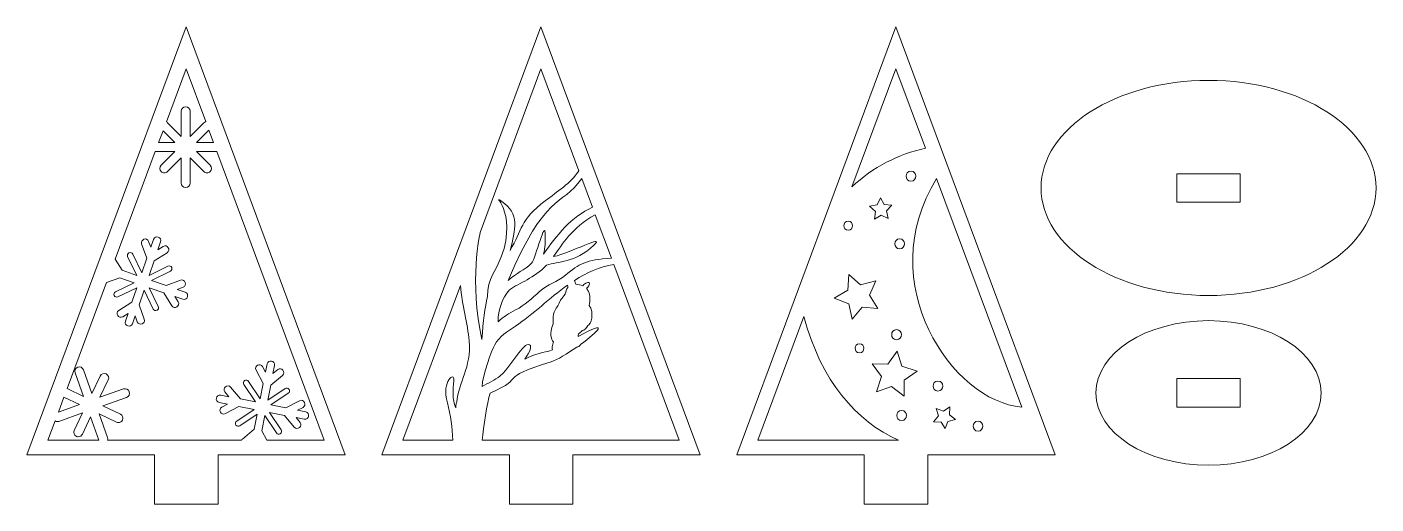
# Model space of a CAD drawing. Header units: inches. Extents: x 1317 to 1741, y -152 to -2.
import ezdxf

# ---------------------------------------------------------------- set-up
doc = ezdxf.new("R2010")
doc.units = ezdxf.units.IN
doc.header["$MEASUREMENT"] = 0
doc.layers.add('_U+0421_U+043B_U+043E_U+0439 1', color=7, linetype='Continuous')

msp = doc.modelspace()

# ---------------------------------------------------------------- linework, layer by layer
at = {"layer": '_U+0421_U+043B_U+043E_U+0439 1', "color": 1, "lineweight": 5, "true_color": 0xff1200}
for points in [[(1366.68, -2.16), (1316.57, -136.88), (1356.73, -136.88), (1356.73, -152.4), (1376.73, -152.4), (1376.73, -136.88), (1416.79, -136.88), (1366.68, -2.16)], [(1478.45, -2.16), (1428.34, -136.88), (1468.5, -136.88), (1468.5, -152.4), (1488.5, -152.4), (1488.5, -136.88), (1528.57, -136.88), (1478.45, -2.16)], [(1590.22, -2.16), (1540.11, -136.88), (1580.27, -136.88), (1580.27, -152.4), (1600.28, -152.4), (1600.28, -136.88), (1640.34, -136.88), (1590.22, -2.16)], [(1359.41, -34.85), (1363.15, -38.59), (1358.02, -38.59), (1359.41, -34.85)], [(1375.34, -38.59), (1369.97, -38.59), (1373.88, -34.68), (1375.34, -38.59)], [(1698.69, -48.36), (1678.69, -48.36), (1678.69, -57.36), (1698.69, -57.36), (1698.69, -48.36)], [(1587.78, -62.48), (1585.57, -61.44), (1583.46, -62.67), (1583.76, -60.24), (1581.94, -58.61), (1584.34, -58.15), (1585.33, -55.92), (1586.51, -58.06), (1588.95, -58.31), (1587.27, -60.09), (1587.78, -62.48)], [(1575.04, -85.02), (1575.35, -80.09), (1579.07, -83.34), (1583.86, -82.12), (1581.92, -86.66), (1584.56, -90.84), (1579.64, -90.4), (1576.48, -94.2), (1575.38, -89.38), (1570.79, -87.55), (1575.04, -85.02)], [(1592.8, -113.4), (1592.86, -118.4), (1588.85, -115.41), (1584.11, -117.02), (1585.72, -112.28), (1582.73, -108.27), (1587.73, -108.33), (1590.62, -104.25), (1592.1, -109.03), (1596.88, -110.51), (1592.8, -113.4)], [(1698.69, -112.92), (1678.69, -112.92), (1678.69, -121.92), (1698.69, -121.92), (1698.69, -112.92)], [(1328.21, -118.73), (1333.13, -121.07), (1326.46, -123.43), (1328.21, -118.73)], [(1606.62, -126.37), (1605.77, -128.65), (1604.47, -126.59), (1602.04, -126.49), (1603.6, -124.62), (1602.95, -122.28), (1605.2, -123.18), (1607.23, -121.83), (1607.07, -124.26), (1608.98, -125.77), (1606.62, -126.37)]]:
    msp.add_lwpolyline(points, dxfattribs=at)
for points, knots in [([(1372.87, -31.95), (1372.65, -32.02), (1372.44, -32.13), (1372.27, -32.3), (1372.27, -32.3), (1367.97, -36.6), (1367.97, -36.6), (1367.97, -36.6), (1367.97, -28.72), (1367.97, -28.72), (1367.97, -27.94), (1367.34, -27.3), (1366.56, -27.3), (1365.78, -27.3), (1365.15, -27.94), (1365.15, -28.72), (1365.15, -28.72), (1365.15, -36.6), (1365.15, -36.6), (1365.15, -36.6), (1360.86, -32.3), (1360.86, -32.3), (1360.74, -32.19), (1360.6, -32.1), (1360.46, -32.03), (1360.46, -32.03), (1366.68, -15.31), (1366.68, -15.31), (1366.68, -15.31), (1372.87, -31.95), (1372.87, -31.95)], [0, 0, 0, 0, 1, 1, 1, 2, 2, 2, 3, 3, 3, 4, 4, 4, 5, 5, 5, 6, 6, 6, 7, 7, 7, 8, 8, 8, 9, 9, 9, 10, 10, 10, 10]), ([(1459.28, -66.86), (1459.28, -66.86), (1478.45, -15.31), (1478.45, -15.31), (1478.45, -15.31), (1490.4, -47.43), (1490.4, -47.43), (1487.79, -51.46), (1483.54, -54), (1479.77, -56.89), (1471.69, -63.08), (1472.65, -66.01), (1468.72, -72.53), (1470.48, -66.07), (1471.68, -60.79), (1466.13, -57.11), (1462.21, -54.5), (1471.35, -59.79), (1465.95, -74.56), (1464.43, -78.71), (1461.5, -81.29), (1461.63, -87.06), (1460.8, -90.46), (1460.16, -94.77), (1459.84, -100.55), (1455.75, -82.53), (1459.28, -66.86), (1459.28, -66.86)], [0, 0, 0, 0, 1, 1, 1, 2, 2, 2, 3, 3, 3, 4, 4, 4, 5, 5, 5, 6, 6, 6, 7, 7, 7, 8, 8, 8, 9, 9, 9, 9]), ([(1590.22, -15.31), (1590.22, -15.31), (1599.54, -40.37), (1599.54, -40.37), (1590.96, -42.2), (1582.96, -46.28), (1576.39, -52.49), (1576.39, -52.49), (1590.22, -15.31), (1590.22, -15.31)], [0, 0, 0, 0, 1, 1, 1, 2, 2, 2, 3, 3, 3, 3]), ([(1741.43, -52.86), (1741.43, -71.56), (1717.82, -86.72), (1688.69, -86.72), (1659.56, -86.72), (1635.95, -71.56), (1635.95, -52.86), (1635.95, -34.15), (1659.56, -18.99), (1688.69, -18.99), (1717.82, -18.99), (1741.43, -34.15), (1741.43, -52.86)], [0, 0, 0, 0, 1, 1, 1, 2, 2, 2, 3, 3, 3, 4, 4, 4, 4]), ([(1341.94, -132.29), (1342.01, -132.02), (1342.02, -131.72), (1341.91, -131.43), (1341.91, -131.43), (1339.28, -124), (1339.28, -124), (1339.28, -124), (1344.76, -126.61), (1344.76, -126.61), (1344.96, -126.71), (1345.16, -126.75), (1345.37, -126.75), (1345.89, -126.75), (1346.4, -126.45), (1346.64, -125.95), (1346.98, -125.24), (1346.68, -124.4), (1345.98, -124.06), (1345.98, -124.06), (1340.49, -121.45), (1340.49, -121.45), (1340.49, -121.45), (1347.92, -118.82), (1347.92, -118.82), (1348.66, -118.56), (1349.04, -117.75), (1348.78, -117.02), (1348.52, -116.28), (1347.71, -115.9), (1346.98, -116.16), (1346.98, -116.16), (1339.55, -118.79), (1339.55, -118.79), (1339.55, -118.79), (1342.16, -113.31), (1342.16, -113.31), (1342.5, -112.61), (1342.2, -111.77), (1341.5, -111.43), (1340.79, -111.1), (1339.95, -111.39), (1339.61, -112.1), (1339.61, -112.1), (1337, -117.58), (1337, -117.58), (1337, -117.58), (1334.37, -110.15), (1334.37, -110.15), (1334.11, -109.42), (1333.3, -109.03), (1332.57, -109.29), (1331.83, -109.55), (1331.45, -110.36), (1331.71, -111.09), (1331.71, -111.09), (1334.34, -118.52), (1334.34, -118.52), (1334.34, -118.52), (1329.2, -116.07), (1329.2, -116.07), (1329.2, -116.07), (1341.64, -82.62), (1341.64, -82.62), (1341.64, -82.62), (1345.78, -81.12), (1345.78, -81.12), (1345.78, -81.12), (1350.37, -82.69), (1350.37, -82.69), (1350.37, -82.69), (1344.45, -85.58), (1344.45, -85.58), (1344.03, -85.79), (1343.84, -86.33), (1344.05, -86.76), (1344.26, -87.18), (1344.8, -87.37), (1345.23, -87.16), (1345.23, -87.16), (1351.14, -84.27), (1351.14, -84.27), (1351.14, -84.27), (1349.57, -88.86), (1349.57, -88.86), (1349.57, -88.86), (1345.49, -91.41), (1345.49, -91.41), (1344.2, -92.23), (1345.45, -94.19), (1346.73, -93.41), (1346.73, -93.41), (1348.41, -92.36), (1348.41, -92.36), (1348.41, -92.36), (1347.55, -94.86), (1347.55, -94.86), (1347.05, -96.31), (1349.28, -97.07), (1349.78, -95.62), (1349.78, -95.62), (1350.63, -93.13), (1350.63, -93.13), (1350.63, -93.13), (1351.31, -94.98), (1351.31, -94.98), (1351.58, -95.68), (1352.28, -95.87), (1352.81, -95.65), (1353.34, -95.43), (1353.79, -94.87), (1353.52, -94.17), (1353.52, -94.17), (1351.88, -89.65), (1351.88, -89.65), (1351.88, -89.65), (1353.45, -85.07), (1353.45, -85.07), (1353.45, -85.07), (1356.34, -90.98), (1356.34, -90.98), (1356.55, -91.41), (1357.09, -91.59), (1357.52, -91.39), (1357.95, -91.18), (1358.13, -90.63), (1357.92, -90.21), (1357.92, -90.21), (1355.04, -84.3), (1355.04, -84.3), (1355.04, -84.3), (1359.62, -85.87), (1359.62, -85.87), (1359.62, -85.87), (1362.17, -89.94), (1362.17, -89.94), (1362.56, -90.58), (1363.26, -90.62), (1363.78, -90.29), (1364.28, -90.01), (1364.56, -89.34), (1364.17, -88.7), (1364.17, -88.7), (1363.12, -87.02), (1363.12, -87.02), (1363.12, -87.02), (1365.62, -87.88), (1365.62, -87.88), (1366.34, -88.13), (1366.89, -87.71), (1367.08, -87.17), (1367.27, -86.62), (1367.11, -85.91), (1366.38, -85.66), (1366.38, -85.66), (1363.89, -84.8), (1363.89, -84.8), (1363.89, -84.8), (1365.74, -84.12), (1365.74, -84.12), (1367.19, -83.6), (1366.38, -81.4), (1364.93, -81.92), (1364.93, -81.92), (1360.41, -83.56), (1360.41, -83.56), (1360.41, -83.56), (1355.83, -81.98), (1355.83, -81.98), (1355.83, -81.98), (1361.74, -79.1), (1361.74, -79.1), (1362.17, -78.89), (1362.36, -78.34), (1362.15, -77.92), (1361.94, -77.49), (1361.4, -77.3), (1360.97, -77.51), (1360.97, -77.51), (1355.06, -80.4), (1355.06, -80.4), (1355.06, -80.4), (1356.63, -75.82), (1356.63, -75.82), (1356.63, -75.82), (1360.7, -73.26), (1360.7, -73.26), (1362, -72.44), (1360.75, -70.49), (1359.46, -71.26), (1359.46, -71.26), (1357.79, -72.31), (1357.79, -72.31), (1357.79, -72.31), (1358.64, -69.82), (1358.64, -69.82), (1359.14, -68.36), (1356.92, -67.6), (1356.42, -69.05), (1356.42, -69.05), (1355.56, -71.55), (1355.56, -71.55), (1355.56, -71.55), (1354.88, -69.69), (1354.88, -69.69), (1354.62, -68.99), (1353.92, -68.8), (1353.39, -69.02), (1352.86, -69.25), (1352.41, -69.8), (1352.68, -70.5), (1352.68, -70.5), (1354.32, -75.02), (1354.32, -75.02), (1354.32, -75.02), (1352.74, -79.6), (1352.74, -79.6), (1352.74, -79.6), (1349.86, -73.69), (1349.86, -73.69), (1349.65, -73.27), (1349.1, -73.08), (1348.68, -73.29), (1348.25, -73.5), (1348.06, -74.04), (1348.27, -74.47), (1348.27, -74.47), (1351.16, -80.38), (1351.16, -80.38), (1351.16, -80.38), (1346.58, -78.8), (1346.58, -78.8), (1346.58, -78.8), (1344.37, -75.28), (1344.37, -75.28), (1344.37, -75.28), (1356.97, -41.42), (1356.97, -41.42), (1356.97, -41.42), (1363.15, -41.42), (1363.15, -41.42), (1363.15, -41.42), (1358.86, -45.71), (1358.86, -45.71), (1358.31, -46.26), (1358.31, -47.15), (1358.86, -47.71), (1359.14, -47.98), (1359.5, -48.12), (1359.86, -48.12), (1360.22, -48.12), (1360.58, -47.98), (1360.86, -47.71), (1360.86, -47.71), (1365.15, -43.41), (1365.15, -43.41), (1365.15, -43.41), (1365.15, -51.29), (1365.15, -51.29), (1365.15, -52.07), (1365.78, -52.7), (1366.56, -52.7), (1367.34, -52.7), (1367.97, -52.07), (1367.97, -51.29), (1367.97, -51.29), (1367.97, -43.41), (1367.97, -43.41), (1367.97, -43.41), (1372.27, -47.71), (1372.27, -47.71), (1372.54, -47.98), (1372.9, -48.12), (1373.26, -48.12), (1373.63, -48.12), (1373.99, -47.98), (1374.26, -47.71), (1374.81, -47.15), (1374.81, -46.26), (1374.26, -45.71), (1374.26, -45.71), (1369.97, -41.42), (1369.97, -41.42), (1369.97, -41.42), (1376.39, -41.42), (1376.39, -41.42), (1376.39, -41.42), (1410.19, -132.29), (1410.19, -132.29), (1410.19, -132.29), (1392.08, -132.29), (1392.08, -132.29), (1392.08, -132.29), (1390.52, -129.32), (1390.52, -129.32), (1390.52, -129.32), (1391.45, -124.57), (1391.45, -124.57), (1391.45, -124.57), (1395.12, -130.03), (1395.12, -130.03), (1395.38, -130.42), (1395.95, -130.53), (1396.34, -130.27), (1396.73, -130), (1396.84, -129.44), (1396.58, -129.05), (1396.58, -129.05), (1392.91, -123.58), (1392.91, -123.58), (1392.91, -123.58), (1397.67, -124.52), (1397.67, -124.52), (1397.67, -124.52), (1400.75, -128.21), (1400.75, -128.21), (1401.23, -128.79), (1401.92, -128.73), (1402.39, -128.33), (1402.85, -127.98), (1403.04, -127.29), (1402.56, -126.71), (1402.56, -126.71), (1401.3, -125.19), (1401.3, -125.19), (1401.3, -125.19), (1403.89, -125.7), (1403.89, -125.7), (1404.64, -125.84), (1405.13, -125.35), (1405.24, -124.79), (1405.35, -124.22), (1405.09, -123.54), (1404.34, -123.39), (1404.34, -123.39), (1401.75, -122.88), (1401.75, -122.88), (1401.75, -122.88), (1403.5, -121.95), (1403.5, -121.95), (1404.86, -121.24), (1403.75, -119.17), (1402.39, -119.88), (1402.39, -119.88), (1398.14, -122.12), (1398.14, -122.12), (1398.14, -122.12), (1393.39, -121.18), (1393.39, -121.18), (1393.39, -121.18), (1398.85, -117.52), (1398.85, -117.52), (1399.24, -117.25), (1399.36, -116.69), (1399.09, -116.3), (1398.83, -115.9), (1398.26, -115.79), (1397.87, -116.05), (1397.87, -116.05), (1392.41, -119.72), (1392.41, -119.72), (1392.41, -119.72), (1393.34, -114.97), (1393.34, -114.97), (1393.34, -114.97), (1397.03, -111.88), (1397.03, -111.88), (1398.2, -110.89), (1396.69, -109.13), (1395.53, -110.07), (1395.53, -110.07), (1394.01, -111.34), (1394.01, -111.34), (1394.01, -111.34), (1394.52, -108.75), (1394.52, -108.75), (1394.81, -107.24), (1392.51, -106.79), (1392.21, -108.29), (1392.21, -108.29), (1391.7, -110.88), (1391.7, -110.88), (1391.7, -110.88), (1390.77, -109.13), (1390.77, -109.13), (1390.42, -108.48), (1389.7, -108.39), (1389.2, -108.68), (1388.71, -108.97), (1388.34, -109.58), (1388.7, -110.24), (1388.7, -110.24), (1390.94, -114.49), (1390.94, -114.49), (1390.94, -114.49), (1390.01, -119.25), (1390.01, -119.25), (1390.01, -119.25), (1386.34, -113.78), (1386.34, -113.78), (1386.08, -113.39), (1385.51, -113.28), (1385.12, -113.54), (1384.72, -113.81), (1384.61, -114.37), (1384.88, -114.77), (1384.88, -114.77), (1388.54, -120.23), (1388.54, -120.23), (1388.54, -120.23), (1383.79, -119.29), (1383.79, -119.29), (1383.79, -119.29), (1380.7, -115.61), (1380.7, -115.61), (1380.23, -115.03), (1379.53, -115.08), (1379.07, -115.48), (1378.61, -115.83), (1378.42, -116.53), (1378.89, -117.11), (1378.89, -117.11), (1380.16, -118.63), (1380.16, -118.63), (1380.16, -118.63), (1377.57, -118.12), (1377.57, -118.12), (1376.06, -117.82), (1375.61, -120.13), (1377.11, -120.42), (1377.11, -120.42), (1379.7, -120.93), (1379.7, -120.93), (1379.7, -120.93), (1377.96, -121.86), (1377.96, -121.86), (1376.59, -122.57), (1377.7, -124.64), (1379.06, -123.94), (1379.06, -123.94), (1383.32, -121.69), (1383.32, -121.69), (1383.32, -121.69), (1388.07, -122.63), (1388.07, -122.63), (1388.07, -122.63), (1382.61, -126.29), (1382.61, -126.29), (1382.21, -126.56), (1382.1, -127.12), (1382.37, -127.52), (1382.63, -127.91), (1383.19, -128.02), (1383.59, -127.76), (1383.59, -127.76), (1389.05, -124.09), (1389.05, -124.09), (1389.05, -124.09), (1388.12, -128.85), (1388.12, -128.85), (1388.12, -128.85), (1384.43, -131.93), (1384.43, -131.93), (1384.3, -132.04), (1384.2, -132.17), (1384.13, -132.29), (1384.13, -132.29), (1341.94, -132.29), (1341.94, -132.29)], [0, 0, 0, 0, 1, 1, 1, 2, 2, 2, 3, 3, 3, 4, 4, 4, 5, 5, 5, 6, 6, 6, 7, 7, 7, 8, 8, 8, 9, 9, 9, 10, 10, 10, 11, 11, 11, 12, 12, 12, 13, 13, 13, 14, 14, 14, 15, 15, 15, 16, 16, 16, 17, 17, 17, 18, 18, 18, 19, 19, 19, 20, 20, 20, 21, 21, 21, 22, 22, 22, 23, 23, 23, 24, 24, 24, 25, 25, 25, 26, 26, 26, 27, 27, 27, 28, 28, 28, 29, 29, 29, 30, 30, 30, 31, 31, 31, 32, 32, 32, 33, 33, 33, 34, 34, 34, 35, 35, 35, 36, 36, 36, 37, 37, 37, 38, 38, 38, 39, 39, 39, 40, 40, 40, 41, 41, 41, 42, 42, 42, 43, 43, 43, 44, 44, 44, 45, 45, 45, 46, 46, 46, 47, 47, 47, 48, 48, 48, 49, 49, 49, 50, 50, 50, 51, 51, 51, 52, 52, 52, 53, 53, 53, 54, 54, 54, 55, 55, 55, 56, 56, 56, 57, 57, 57, 58, 58, 58, 59, 59, 59, 60, 60, 60, 61, 61, 61, 62, 62, 62, 63, 63, 63, 64, 64, 64, 65, 65, 65, 66, 66, 66, 67, 67, 67, 68, 68, 68, 69, 69, 69, 70, 70, 70, 71, 71, 71, 72, 72, 72, 73, 73, 73, 74, 74, 74, 75, 75, 75, 76, 76, 76, 77, 77, 77, 78, 78, 78, 79, 79, 79, 80, 80, 80, 81, 81, 81, 82, 82, 82, 83, 83, 83, 84, 84, 84, 85, 85, 85, 86, 86, 86, 87, 87, 87, 88, 88, 88, 89, 89, 89, 90, 90, 90, 91, 91, 91, 92, 92, 92, 93, 93, 93, 94, 94, 94, 95, 95, 95, 96, 96, 96, 97, 97, 97, 98, 98, 98, 99, 99, 99, 100, 100, 100, 101, 101, 101, 102, 102, 102, 103, 103, 103, 104, 104, 104, 105, 105, 105, 106, 106, 106, 107, 107, 107, 108, 108, 108, 109, 109, 109, 110, 110, 110, 111, 111, 111, 112, 112, 112, 113, 113, 113, 114, 114, 114, 115, 115, 115, 116, 116, 116, 117, 117, 117, 118, 118, 118, 119, 119, 119, 120, 120, 120, 121, 121, 121, 122, 122, 122, 123, 123, 123, 124, 124, 124, 125, 125, 125, 126, 126, 126, 127, 127, 127, 128, 128, 128, 129, 129, 129, 130, 130, 130, 131, 131, 131, 132, 132, 132, 133, 133, 133, 134, 134, 134, 135, 135, 135, 136, 136, 136, 137, 137, 137, 138, 138, 138, 139, 139, 139, 140, 140, 140, 141, 141, 141, 142, 142, 142, 143, 143, 143, 144, 144, 144, 145, 145, 145, 146, 146, 146, 147, 147, 147, 148, 148, 148, 149, 149, 149, 150, 150, 150, 151, 151, 151, 152, 152, 152, 153, 153, 153, 154, 154, 154, 155, 155, 155, 156, 156, 156, 156]), ([(1494.68, -58.93), (1488.15, -61.79), (1483.14, -67.95), (1479.28, -73.72), (1479.28, -73.69), (1479.28, -73.67), (1479.28, -73.65), (1479.77, -71.73), (1479.8, -69.66), (1479.8, -67.72), (1479.81, -61.98), (1476.84, -75.1), (1475.45, -76.55), (1473.24, -78.88), (1470.73, -79.51), (1468.13, -82.03), (1479.9, -54.09), (1484.67, -59.1), (1491.31, -49.89), (1491.31, -49.89), (1494.68, -58.93), (1494.68, -58.93)], [0, 0, 0, 0, 1, 1, 1, 2, 2, 2, 3, 3, 3, 4, 4, 4, 5, 5, 5, 6, 6, 6, 7, 7, 7, 7]), ([(1603.06, -49.84), (1603.06, -49.84), (1629.86, -121.87), (1629.86, -121.87), (1607.98, -120.12), (1582.62, -82.89), (1603.06, -49.84)], [0, 0, 0, 0, 1, 1, 1, 2, 2, 2, 2]), ([(1594.96, -50.72), (1592.92, -50.72), (1592.93, -47.56), (1594.96, -47.56), (1597, -47.56), (1597, -50.72), (1594.96, -50.72)], [0, 0, 0, 0, 1, 1, 1, 2, 2, 2, 2]), ([(1500.63, -74.93), (1492.42, -75.53), (1490.59, -76.71), (1486.14, -80.33), (1483.63, -82.38), (1480.48, -83.27), (1478.02, -85.44), (1475.55, -87.63), (1473.44, -89.73), (1470.47, -91.28), (1468.39, -92.36), (1466.56, -93.47), (1464.96, -94.98), (1464.91, -91.04), (1466.22, -87.69), (1468.49, -84.94), (1471.7, -82.65), (1476.29, -81.3), (1480.16, -77.21), (1483.84, -75.9), (1488.98, -76.58), (1495.09, -70.89), (1499.03, -67.21), (1487.94, -73.33), (1482.39, -74.45), (1485.14, -70.65), (1487.98, -65.55), (1495.55, -61.27), (1495.55, -61.27), (1500.63, -74.93), (1500.63, -74.93)], [0, 0, 0, 0, 1, 1, 1, 2, 2, 2, 3, 3, 3, 4, 4, 4, 5, 5, 5, 6, 6, 6, 7, 7, 7, 8, 8, 8, 9, 9, 9, 10, 10, 10, 10]), ([(1575.21, -63.32), (1577.03, -63.32), (1577.03, -66.15), (1575.21, -66.15), (1573.39, -66.15), (1573.4, -63.32), (1575.21, -63.32)], [0, 0, 0, 0, 1, 1, 1, 2, 2, 2, 2]), ([(1591.41, -72.03), (1589.38, -72.03), (1589.38, -68.87), (1591.41, -68.87), (1593.45, -68.87), (1593.44, -72.03), (1591.41, -72.03)], [0, 0, 0, 0, 1, 1, 1, 2, 2, 2, 2]), ([(1459.92, -132.29), (1460.39, -128.29), (1461.4, -120.55), (1462.4, -117.48), (1474.77, -112.02), (1463.62, -113.25), (1481.67, -107.6), (1483.51, -107.02), (1486.73, -105.07), (1489.7, -102.98), (1489.85, -102.95), (1489.99, -102.91), (1490.09, -102.88), (1490.49, -102.76), (1490.77, -102.49), (1490.86, -102.16), (1496.49, -98.06), (1500.34, -94.1), (1490.15, -99.67), (1490.18, -99.43), (1490.22, -99.15), (1490.26, -98.81), (1490.69, -98.51), (1491.09, -98.16), (1491.44, -97.77), (1492.04, -97.99), (1492.94, -96.75), (1493.18, -96.14), (1494.14, -96.17), (1495.36, -92.03), (1493.63, -89.85), (1493.86, -88.38), (1494.07, -86.65), (1493.36, -85.42), (1493.21, -85.01), (1492.99, -84.68), (1492.73, -84.41), (1493.17, -84.53), (1494.07, -83), (1493.63, -82.61), (1493.39, -82.42), (1491.67, -83.15), (1491.61, -83.66), (1491.03, -83.42), (1490.19, -83.22), (1489.42, -83.19), (1489.25, -82.8), (1489.11, -82.4), (1489, -81.98), (1492.77, -79.56), (1496.81, -77.68), (1501.4, -77), (1501.4, -77), (1521.97, -132.29), (1521.97, -132.29), (1521.97, -132.29), (1459.92, -132.29), (1459.92, -132.29)], [0, 0, 0, 0, 1, 1, 1, 2, 2, 2, 3, 3, 3, 4, 4, 4, 5, 5, 5, 6, 6, 6, 7, 7, 7, 8, 8, 8, 9, 9, 9, 10, 10, 10, 11, 11, 11, 12, 12, 12, 13, 13, 13, 14, 14, 14, 15, 15, 15, 16, 16, 16, 17, 17, 17, 18, 18, 18, 19, 19, 19, 19]), ([(1451.92, -120.32), (1451.83, -120.42), (1451.71, -121.08), (1451.58, -122.08), (1450.47, -119.36), (1450.7, -116.48), (1451.02, -113.5), (1451.33, -110.56), (1447.05, -113.48), (1448.98, -120.54), (1450.02, -124.37), (1450.59, -128.32), (1450.66, -132.29), (1450.66, -132.29), (1434.94, -132.29), (1434.94, -132.29), (1434.94, -132.29), (1453.05, -83.6), (1453.05, -83.6), (1453.66, -89.67), (1455.32, -95.58), (1455.81, -101.02), (1456.58, -109.46), (1452.42, -113.96), (1451.92, -120.32)], [0, 0, 0, 0, 1, 1, 1, 2, 2, 2, 3, 3, 3, 4, 4, 4, 5, 5, 5, 6, 6, 6, 7, 7, 7, 8, 8, 8, 8]), ([(1463.86, -102.28), (1465.37, -99.52), (1467.84, -98.13), (1470.37, -96.42), (1476, -92.61), (1481.15, -87.52), (1486.82, -83.47), (1486.84, -83.71), (1486.87, -83.94), (1486.92, -84.18), (1486.48, -84.74), (1486.26, -85.51), (1486.1, -86.24), (1486.09, -86.26), (1486.09, -86.28), (1486.09, -86.31), (1484.9, -87.79), (1484.7, -87.91), (1483.9, -89.72), (1483.67, -90.21), (1482.01, -91.91), (1482.28, -94.29), (1482.43, -95.57), (1482.15, -95.74), (1481.82, -96.85), (1481.04, -99.52), (1482.14, -101.33), (1482.43, -101.31), (1482.32, -101.53), (1482.23, -101.77), (1482.16, -102.02), (1482.03, -102.48), (1481.84, -103.32), (1482.06, -103.88), (1479.02, -104.92), (1476.87, -104.77), (1473.33, -106.8), (1476.95, -101.78), (1474.31, -101.81), (1473.62, -102.43), (1470.47, -105.29), (1468.74, -109.36), (1465.53, -112.13), (1464.03, -113.42), (1461.75, -114.25), (1459.89, -115.41), (1459.99, -111.95), (1463.02, -103.81), (1463.86, -102.28)], [0, 0, 0, 0, 1, 1, 1, 2, 2, 2, 3, 3, 3, 4, 4, 4, 5, 5, 5, 6, 6, 6, 7, 7, 7, 8, 8, 8, 9, 9, 9, 10, 10, 10, 11, 11, 11, 12, 12, 12, 13, 13, 13, 14, 14, 14, 15, 15, 15, 16, 16, 16, 16]), ([(1546.71, -132.29), (1546.71, -132.29), (1561.21, -93.32), (1561.21, -93.32), (1566.66, -113.64), (1577.81, -126.43), (1591.04, -132.29), (1591.04, -132.29), (1546.71, -132.29), (1546.71, -132.29)], [0, 0, 0, 0, 1, 1, 1, 2, 2, 2, 3, 3, 3, 3]), ([(1590.42, -97.48), (1592.46, -97.48), (1592.46, -100.64), (1590.42, -100.64), (1588.39, -100.64), (1588.39, -97.48), (1590.42, -97.48)], [0, 0, 0, 0, 1, 1, 1, 2, 2, 2, 2]), ([(1724.14, -117.42), (1724.14, -129.99), (1708.27, -140.18), (1688.69, -140.18), (1669.11, -140.18), (1653.23, -129.99), (1653.23, -117.42), (1653.23, -104.84), (1669.11, -94.65), (1688.69, -94.65), (1708.27, -94.65), (1724.14, -104.84), (1724.14, -117.42)], [0, 0, 0, 0, 1, 1, 1, 2, 2, 2, 3, 3, 3, 4, 4, 4, 4]), ([(1578.74, -104.77), (1576.92, -104.77), (1576.92, -101.95), (1578.74, -101.95), (1580.56, -101.95), (1580.56, -104.77), (1578.74, -104.77)], [0, 0, 0, 0, 1, 1, 1, 2, 2, 2, 2]), ([(1603.45, -113.66), (1605.48, -113.66), (1605.48, -116.82), (1603.45, -116.82), (1601.41, -116.82), (1601.42, -113.66), (1603.45, -113.66)], [0, 0, 0, 0, 1, 1, 1, 2, 2, 2, 2]), ([(1592, -126.1), (1589.96, -126.1), (1589.97, -122.94), (1592, -122.94), (1594.04, -122.94), (1594.04, -126.1), (1592, -126.1)], [0, 0, 0, 0, 1, 1, 1, 2, 2, 2, 2]), ([(1325.42, -126.23), (1325.65, -126.37), (1325.9, -126.45), (1326.17, -126.45), (1326.33, -126.45), (1326.49, -126.42), (1326.64, -126.36), (1326.64, -126.36), (1334.07, -123.73), (1334.07, -123.73), (1334.07, -123.73), (1331.46, -129.21), (1331.46, -129.21), (1331.12, -129.91), (1331.42, -130.76), (1332.13, -131.09), (1332.32, -131.19), (1332.53, -131.23), (1332.73, -131.23), (1333.26, -131.23), (1333.77, -130.93), (1334.01, -130.43), (1334.01, -130.43), (1336.62, -124.94), (1336.62, -124.94), (1336.62, -124.94), (1339.22, -132.29), (1339.22, -132.29), (1339.22, -132.29), (1323.17, -132.29), (1323.17, -132.29), (1323.17, -132.29), (1325.42, -126.23), (1325.42, -126.23)], [0, 0, 0, 0, 1, 1, 1, 2, 2, 2, 3, 3, 3, 4, 4, 4, 5, 5, 5, 6, 6, 6, 7, 7, 7, 8, 8, 8, 9, 9, 9, 10, 10, 10, 11, 11, 11, 11]), ([(1616.08, -129.45), (1614.04, -129.45), (1614.05, -126.29), (1616.08, -126.29), (1618.11, -126.29), (1618.11, -129.45), (1616.08, -129.45)], [0, 0, 0, 0, 1, 1, 1, 2, 2, 2, 2])]:
    msp.add_open_spline(points, degree=3, knots=knots, dxfattribs=at)

doc.saveas('drawing.dxf')
